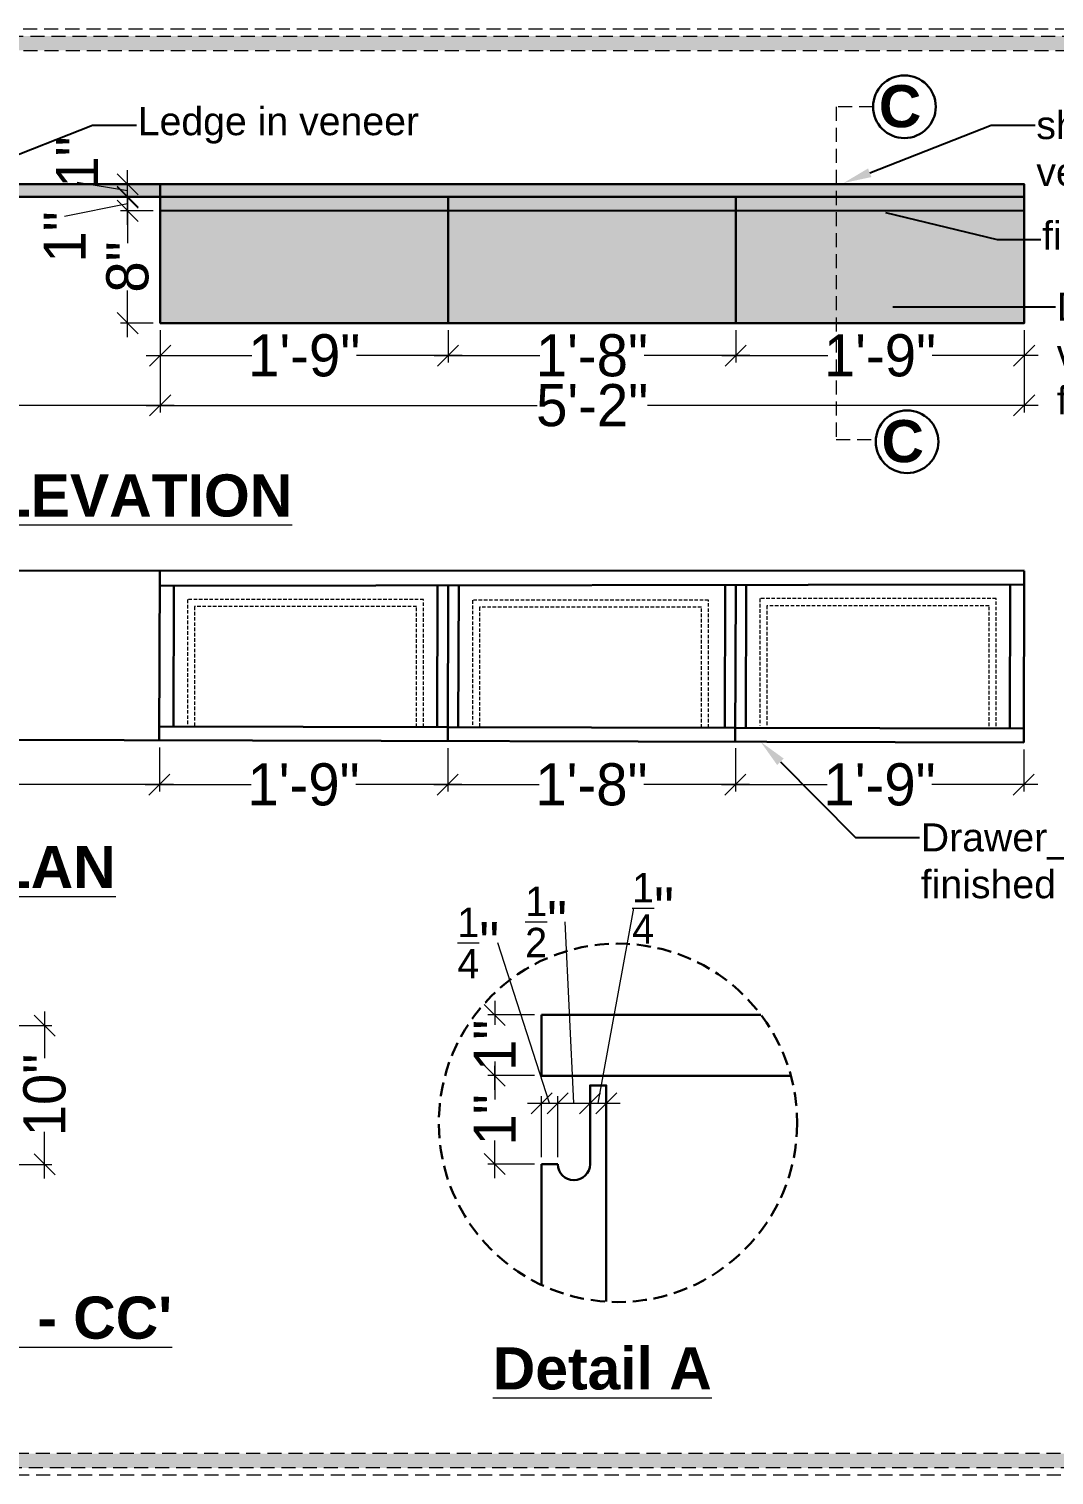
# Model space of a CAD drawing. Header units: millimetres. Extents: x 35877 to 3066687, y -650199 to -40525.
# Drawn here: x 147371.4 to 147444.4, y -179485.1 to -179382.1 of the extents above; entities that cross this region are included whole.
import ezdxf
from ezdxf import colors
from ezdxf.entities.mleader import LeaderData, LeaderLine
from ezdxf.math import Vec2, Vec3

# ---------------------------------------------------------------- set-up
doc = ezdxf.new("R2010")
doc.units = ezdxf.units.MM
doc.header["$MEASUREMENT"] = 0
doc.header["$PDMODE"] = 35
for name, pattern in [('DASHED', [0.75, 0.5, -0.25]), ('DASHED2', [0.375, 0.25, -0.125]), ('DASHEDX2', [1.5, 1, -0.5])]:
    doc.linetypes.add(name, pattern=pattern)
doc.layers.get('Defpoints').update_dxf_attribs({"color": 220})
for name, color, linetype, lineweight in [('DIM.', 250, 'Continuous', 13), ('dim05', 1, 'Continuous', 13), ('Dimension', 10, 'DASHEDX2', 20), ('FALSE CEILING', 6, 'Continuous', 30), ('FURNITURE', 32, 'Continuous', 9), ('furniture dimensions', 1, 'DASHED', 0), ('FURNITURE-1', 252, 'Continuous', 13), ('interior hatch', 253, 'Continuous', 5), ('wall', 7, 'Continuous', 30), ('XX~SLAB ( BEAM )~ ( DIM )', 7, 'Continuous', 9)]:
    doc.layers.add(name, color=color, linetype=linetype, lineweight=lineweight)
doc.styles.add('century g', font='GOTHIC.TTF')
doc.styles.get("Standard").update_dxf_attribs({"font": 'arial.ttf', "height": 6})
doc.dimstyles.new('Archana', dxfattribs={"dimtxt": 2, "dimasz": 0.75, "dimexe": 0.5, "dimexo": 0.5, "dimgap": 0, "dimtad": 0, "dimzin": 0, "dimdsep": 46, "dimlunit": 4, "dimtxsty": 'century g', "dimblk": 'OBLIQUE', "dimcen": 0, "dimdle": 1, "dimclrd": 256, "dimclre": 256, "dimclrt": 256, "dimadec": 0, "dimazin": 0, "dimtfac": 1, "dimtofl": 0, "dimtmove": 1, "dimatfit": 3, "dimfxl": 1, "dimfxlon": 1, "dimtolj": 1, "dimtzin": 0, "dimlwd": -1, "dimlwe": -1, "dimarcsym": 0})

# ---------------------------------------------------------------- blocks, each defined once
blk = doc.blocks.new('_Oblique')
at = {"layer": 'wall', "color": 0, "lineweight": -2}
blk.add_line((-0.5, -0.5), (0.5, 0.5), dxfattribs=at)
blk = doc.blocks.new('*D322')
at = {"layer": 'Defpoints', "color": 0, "linetype": 'Continuous', "lineweight": 0, "transparency": 16777216}
for p in [(147369.34, -179453.08), (147372.54, -179453.08), (147369.34, -179462.97)]:
    blk.add_point(p, dxfattribs=at)
at = {"layer": 'furniture dimensions', "color": 5, "linetype": 'Continuous', "transparency": 16777216}
for p, q in [((147372.54, -179452.08), (147372.54, -179455.41)), ((147369.84, -179453.08), (147373.04, -179453.08)), ((147372.54, -179463.97), (147372.54, -179460.64))]:
    blk.add_line(p, q, dxfattribs=at)
at = {"layer": 'furniture dimensions', "color": 5, "linetype": 'ByBlock', "transparency": 16777216}
blk.add_line((147369.84, -179462.97), (147373.04, -179462.97), dxfattribs=at)
at = {"layer": 'furniture dimensions', "color": 5, "linetype": 'Continuous', "transparency": 16777216, "xscale": 1.5, "yscale": 1.5, "zscale": 1.5}
for p, rotation in [((147372.54, -179453.08), 90), ((147372.54, -179462.97), 270)]:
    blk.add_blockref('_Oblique', p, dxfattribs=dict(at, rotation=rotation))
at = {"layer": 'furniture dimensions', "linetype": 'Continuous', "lineweight": 0, "transparency": 16777216, "insert": (147372.54, -179458.03), "char_height": 3, "attachment_point": 5, "rotation": 90, "style": 'century g'}
blk.add_mtext('\\A1;10"', dxfattribs=at)
blk = doc.blocks.new('*D324')
at = {"layer": 'Defpoints', "color": 0, "linetype": 'Continuous', "lineweight": 0, "transparency": 16777216}
for p in [(147380.77, -179403.05), (147442.31, -179403.05), (147442.31, -179408.91)]:
    blk.add_point(p, dxfattribs=at)
at = {"layer": 'furniture dimensions', "color": 5, "linetype": 'ByBlock', "transparency": 16777216}
blk.add_line((147380.77, -179404.91), (147380.77, -179409.41), dxfattribs=at)
at = {"layer": 'furniture dimensions', "color": 5, "linetype": 'Continuous', "transparency": 16777216}
for p, q in [((147442.31, -179404.91), (147442.31, -179409.41)), ((147379.77, -179408.91), (147407.61, -179408.91)), ((147443.31, -179408.91), (147415.47, -179408.91))]:
    blk.add_line(p, q, dxfattribs=at)
at = {"layer": 'furniture dimensions', "color": 5, "linetype": 'Continuous', "transparency": 16777216, "xscale": 1.5, "yscale": 1.5, "zscale": 1.5, "rotation": 180}
blk.add_blockref('_Oblique', (147380.77, -179408.91), dxfattribs=at)
at = {"layer": 'furniture dimensions', "color": 5, "linetype": 'Continuous', "transparency": 16777216, "xscale": 1.5, "yscale": 1.5, "zscale": 1.5}
blk.add_blockref('_Oblique', (147442.31, -179408.91), dxfattribs=at)
at = {"layer": 'furniture dimensions', "linetype": 'Continuous', "lineweight": 0, "transparency": 16777216, "insert": (147411.54, -179408.91), "char_height": 3, "attachment_point": 5, "style": 'century g'}
blk.add_mtext('\\A1;5\'-2"', dxfattribs=at)
blk = doc.blocks.new('*D325')
at = {"layer": 'Defpoints', "color": 0, "linetype": 'Continuous', "lineweight": 0, "transparency": 16777216}
for p in [(147347.77, -179394.05), (147380.77, -179403.05), (147347.77, -179408.91)]:
    blk.add_point(p, dxfattribs=at)
at = {"layer": 'furniture dimensions', "color": 5, "linetype": 'Continuous', "transparency": 16777216}
for p, q in [((147347.77, -179404.91), (147347.77, -179409.41)), ((147346.77, -179408.91), (147360.31, -179408.91)), ((147381.77, -179408.91), (147368.22, -179408.91))]:
    blk.add_line(p, q, dxfattribs=at)
at = {"layer": 'furniture dimensions', "color": 5, "linetype": 'ByBlock', "transparency": 16777216}
blk.add_line((147380.77, -179404.91), (147380.77, -179409.41), dxfattribs=at)
at = {"layer": 'furniture dimensions', "color": 5, "linetype": 'Continuous', "transparency": 16777216, "xscale": 1.5, "yscale": 1.5, "zscale": 1.5, "rotation": 180}
blk.add_blockref('_Oblique', (147347.77, -179408.91), dxfattribs=at)
at = {"layer": 'furniture dimensions', "color": 5, "linetype": 'Continuous', "transparency": 16777216, "xscale": 1.5, "yscale": 1.5, "zscale": 1.5}
blk.add_blockref('_Oblique', (147380.77, -179408.91), dxfattribs=at)
at = {"layer": 'furniture dimensions', "linetype": 'Continuous', "lineweight": 0, "transparency": 16777216, "insert": (147364.27, -179408.91), "char_height": 3, "attachment_point": 5, "style": 'century g'}
blk.add_mtext('\\A1;2\'-9"', dxfattribs=at)
blk = doc.blocks.new('*D357')
at = {"layer": 'Defpoints', "color": 0, "linetype": 'Continuous', "lineweight": 0, "transparency": 16777216}
for p in [(147347.73, -179432.69), (147380.71, -179432.77), (147380.71, -179435.92)]:
    blk.add_point(p, dxfattribs=at)
at = {"layer": 'furniture dimensions', "color": 5, "linetype": 'ByBlock', "transparency": 16777216}
blk.add_line((147347.73, -179433.19), (147347.73, -179436.42), dxfattribs=at)
at = {"layer": 'furniture dimensions', "color": 5, "linetype": 'Continuous', "transparency": 16777216}
for p, q in [((147380.71, -179433.27), (147380.71, -179436.42)), ((147346.73, -179435.92), (147360.26, -179435.92)), ((147381.71, -179435.92), (147368.17, -179435.92))]:
    blk.add_line(p, q, dxfattribs=at)
at = {"layer": 'furniture dimensions', "color": 5, "linetype": 'Continuous', "transparency": 16777216, "xscale": 1.5, "yscale": 1.5, "zscale": 1.5, "rotation": 180}
blk.add_blockref('_Oblique', (147347.73, -179435.92), dxfattribs=at)
at = {"layer": 'furniture dimensions', "color": 5, "linetype": 'Continuous', "transparency": 16777216, "xscale": 1.5, "yscale": 1.5, "zscale": 1.5}
blk.add_blockref('_Oblique', (147380.71, -179435.92), dxfattribs=at)
at = {"layer": 'furniture dimensions', "linetype": 'Continuous', "lineweight": 0, "transparency": 16777216, "insert": (147364.22, -179435.92), "char_height": 3, "attachment_point": 5, "style": 'century g'}
blk.add_mtext('\\A1;2\'-9"', dxfattribs=at)
blk = doc.blocks.new('*D358')
at = {"layer": 'Defpoints', "color": 0, "linetype": 'Continuous', "lineweight": 0, "transparency": 16777216}
for p in [(147380.71, -179432.77), (147401.25, -179432.82), (147401.25, -179435.92)]:
    blk.add_point(p, dxfattribs=at)
at = {"layer": 'furniture dimensions', "color": 5, "linetype": 'ByBlock', "transparency": 16777216}
blk.add_line((147380.71, -179433.27), (147380.71, -179436.42), dxfattribs=at)
at = {"layer": 'furniture dimensions', "color": 5, "linetype": 'Continuous', "transparency": 16777216}
for p, q in [((147401.25, -179433.32), (147401.25, -179436.42)), ((147379.71, -179435.92), (147387.26, -179435.92)), ((147402.25, -179435.92), (147394.7, -179435.92))]:
    blk.add_line(p, q, dxfattribs=at)
at = {"layer": 'furniture dimensions', "color": 5, "linetype": 'Continuous', "transparency": 16777216, "xscale": 1.5, "yscale": 1.5, "zscale": 1.5, "rotation": 180}
blk.add_blockref('_Oblique', (147380.71, -179435.92), dxfattribs=at)
at = {"layer": 'furniture dimensions', "color": 5, "linetype": 'Continuous', "transparency": 16777216, "xscale": 1.5, "yscale": 1.5, "zscale": 1.5}
blk.add_blockref('_Oblique', (147401.25, -179435.92), dxfattribs=at)
at = {"layer": 'furniture dimensions', "linetype": 'Continuous', "lineweight": 0, "transparency": 16777216, "insert": (147390.98, -179435.92), "char_height": 3, "attachment_point": 5, "style": 'century g'}
blk.add_mtext('\\A1;1\'-9"', dxfattribs=at)
blk = doc.blocks.new('*D414')
at = {"layer": 'Defpoints', "color": 0, "linetype": 'Continuous', "lineweight": 0, "transparency": 16777216}
for p in [(147409.09, -179458.62), (147407.94, -179462.95), (147409.09, -179462.95)]:
    blk.add_point(p, dxfattribs=at)
at = {"layer": 'furniture dimensions', "color": 5, "linetype": 'Continuous', "transparency": 16777216}
for p, q in [((147408.51, -179458.62), (147404.81, -179447.2)), ((147406.94, -179458.62), (147410.09, -179458.62)), ((147409.09, -179462.45), (147409.09, -179458.12))]:
    blk.add_line(p, q, dxfattribs=at)
at = {"layer": 'furniture dimensions', "color": 5, "linetype": 'ByBlock', "transparency": 16777216}
blk.add_line((147407.94, -179462.45), (147407.94, -179458.12), dxfattribs=at)
at = {"layer": 'furniture dimensions', "color": 5, "linetype": 'Continuous', "transparency": 16777216, "xscale": 1.5, "yscale": 1.5, "zscale": 1.5, "rotation": 180}
blk.add_blockref('_Oblique', (147407.94, -179458.62), dxfattribs=at)
at = {"layer": 'furniture dimensions', "color": 5, "linetype": 'Continuous', "transparency": 16777216, "xscale": 1.5, "yscale": 1.5, "zscale": 1.5}
blk.add_blockref('_Oblique', (147409.09, -179458.62), dxfattribs=at)
at = {"layer": 'furniture dimensions', "linetype": 'Continuous', "lineweight": 0, "transparency": 16777216, "insert": (147403.43, -179447.2), "char_height": 3, "attachment_point": 5, "style": 'century g'}
blk.add_mtext('\\A1;{\\H0.7x;\\S1/4;}"', dxfattribs=at)
blk = doc.blocks.new('*D415')
at = {"layer": 'Defpoints', "color": 0, "linetype": 'Continuous', "lineweight": 0, "transparency": 16777216}
for p in [(147411.39, -179458.62), (147409.09, -179462.95), (147411.39, -179462.95)]:
    blk.add_point(p, dxfattribs=at)
at = {"layer": 'furniture dimensions', "color": 5, "linetype": 'Continuous', "transparency": 16777216}
for p, q in [((147410.24, -179458.62), (147409.62, -179445.7)), ((147408.09, -179458.62), (147412.39, -179458.62)), ((147411.39, -179462.45), (147411.39, -179458.12))]:
    blk.add_line(p, q, dxfattribs=at)
at = {"layer": 'furniture dimensions', "color": 5, "linetype": 'ByBlock', "transparency": 16777216}
blk.add_line((147409.09, -179462.45), (147409.09, -179458.12), dxfattribs=at)
at = {"layer": 'furniture dimensions', "color": 5, "linetype": 'Continuous', "transparency": 16777216, "xscale": 1.5, "yscale": 1.5, "zscale": 1.5, "rotation": 180}
blk.add_blockref('_Oblique', (147409.09, -179458.62), dxfattribs=at)
at = {"layer": 'furniture dimensions', "color": 5, "linetype": 'Continuous', "transparency": 16777216, "xscale": 1.5, "yscale": 1.5, "zscale": 1.5}
blk.add_blockref('_Oblique', (147411.39, -179458.62), dxfattribs=at)
at = {"layer": 'furniture dimensions', "linetype": 'Continuous', "lineweight": 0, "transparency": 16777216, "insert": (147408.26, -179445.7), "char_height": 3, "attachment_point": 5, "style": 'century g'}
blk.add_mtext('\\A1;{\\H0.7x;\\S1/2;}"', dxfattribs=at)
blk = doc.blocks.new('*D416')
at = {"layer": 'Defpoints', "color": 0, "linetype": 'Continuous', "lineweight": 0, "transparency": 16777216}
for p in [(147411.39, -179457.34), (147412.54, -179457.34), (147412.54, -179458.62)]:
    blk.add_point(p, dxfattribs=at)
at = {"layer": 'furniture dimensions', "color": 5, "linetype": 'Continuous', "transparency": 16777216}
for p, q in [((147411.96, -179458.62), (147414.5, -179444.73)), ((147412.54, -179457.84), (147412.54, -179459.12)), ((147410.39, -179458.62), (147413.54, -179458.62))]:
    blk.add_line(p, q, dxfattribs=at)
at = {"layer": 'furniture dimensions', "color": 5, "linetype": 'ByBlock', "transparency": 16777216}
blk.add_line((147411.39, -179457.84), (147411.39, -179459.12), dxfattribs=at)
at = {"layer": 'furniture dimensions', "color": 5, "linetype": 'Continuous', "transparency": 16777216, "xscale": 1.5, "yscale": 1.5, "zscale": 1.5, "rotation": 180}
blk.add_blockref('_Oblique', (147411.39, -179458.62), dxfattribs=at)
at = {"layer": 'furniture dimensions', "color": 5, "linetype": 'Continuous', "transparency": 16777216, "xscale": 1.5, "yscale": 1.5, "zscale": 1.5}
blk.add_blockref('_Oblique', (147412.54, -179458.62), dxfattribs=at)
at = {"layer": 'furniture dimensions', "linetype": 'Continuous', "lineweight": 0, "transparency": 16777216, "insert": (147415.88, -179444.73), "char_height": 3, "attachment_point": 5, "style": 'century g'}
blk.add_mtext('\\A1;{\\H0.7x;\\S1/4;}"', dxfattribs=at)
blk = doc.blocks.new('*D417')
at = {"layer": 'Defpoints', "color": 0, "linetype": 'Continuous', "lineweight": 0, "transparency": 16777216}
for p in [(147407.94, -179456.65), (147404.6, -179462.95), (147407.94, -179462.95)]:
    blk.add_point(p, dxfattribs=at)
at = {"layer": 'furniture dimensions', "color": 5, "linetype": 'Continuous', "transparency": 16777216}
for p, q in [((147404.6, -179455.65), (147404.6, -179458.34)), ((147404.6, -179463.95), (147404.6, -179461.26)), ((147407.44, -179462.95), (147404.1, -179462.95))]:
    blk.add_line(p, q, dxfattribs=at)
at = {"layer": 'furniture dimensions', "color": 5, "linetype": 'ByBlock', "transparency": 16777216}
blk.add_line((147407.44, -179456.65), (147404.1, -179456.65), dxfattribs=at)
at = {"layer": 'furniture dimensions', "color": 5, "linetype": 'Continuous', "transparency": 16777216, "xscale": 1.5, "yscale": 1.5, "zscale": 1.5}
for p, rotation in [((147404.6, -179456.65), 90), ((147404.6, -179462.95), 270)]:
    blk.add_blockref('_Oblique', p, dxfattribs=dict(at, rotation=rotation))
at = {"layer": 'furniture dimensions', "linetype": 'Continuous', "lineweight": 0, "transparency": 16777216, "insert": (147404.6, -179459.8), "char_height": 3, "attachment_point": 5, "rotation": 90, "style": 'century g'}
blk.add_mtext('\\A1;1"', dxfattribs=at)
blk = doc.blocks.new('*D418')
at = {"layer": 'Defpoints', "color": 0, "linetype": 'Continuous', "lineweight": 0, "transparency": 16777216}
for p in [(147407.94, -179452.32), (147404.6, -179456.65), (147407.94, -179456.65)]:
    blk.add_point(p, dxfattribs=at)
at = {"layer": 'furniture dimensions', "color": 5, "linetype": 'Continuous', "transparency": 16777216}
for p, q in [((147404.6, -179451.32), (147404.6, -179453.03)), ((147407.44, -179456.65), (147404.1, -179456.65)), ((147404.6, -179457.65), (147404.6, -179455.94))]:
    blk.add_line(p, q, dxfattribs=at)
at = {"layer": 'furniture dimensions', "color": 5, "linetype": 'ByBlock', "transparency": 16777216}
blk.add_line((147407.44, -179452.32), (147404.1, -179452.32), dxfattribs=at)
at = {"layer": 'furniture dimensions', "color": 5, "linetype": 'Continuous', "transparency": 16777216, "xscale": 1.5, "yscale": 1.5, "zscale": 1.5}
for p, rotation in [((147404.6, -179452.32), 90), ((147404.6, -179456.65), 270)]:
    blk.add_blockref('_Oblique', p, dxfattribs=dict(at, rotation=rotation))
at = {"layer": 'furniture dimensions', "linetype": 'Continuous', "lineweight": 0, "transparency": 16777216, "insert": (147404.6, -179454.49), "char_height": 3, "attachment_point": 5, "rotation": 90, "style": 'century g'}
blk.add_mtext('\\A1;1"', dxfattribs=at)
blk = doc.blocks.new('*D419')
at = {"layer": 'Defpoints', "color": 0, "linetype": 'Continuous', "lineweight": 0, "transparency": 16777216}
for p in [(147401.25, -179432.82), (147421.74, -179432.82), (147421.74, -179435.92)]:
    blk.add_point(p, dxfattribs=at)
at = {"layer": 'furniture dimensions', "color": 5, "linetype": 'ByBlock', "transparency": 16777216}
blk.add_line((147401.25, -179433.32), (147401.25, -179436.42), dxfattribs=at)
at = {"layer": 'furniture dimensions', "color": 5, "linetype": 'Continuous', "transparency": 16777216}
for p, q in [((147421.74, -179433.32), (147421.74, -179436.42)), ((147400.25, -179435.92), (147407.77, -179435.92)), ((147422.74, -179435.92), (147415.22, -179435.92))]:
    blk.add_line(p, q, dxfattribs=at)
at = {"layer": 'furniture dimensions', "color": 5, "linetype": 'Continuous', "transparency": 16777216, "xscale": 1.5, "yscale": 1.5, "zscale": 1.5, "rotation": 180}
blk.add_blockref('_Oblique', (147401.25, -179435.92), dxfattribs=at)
at = {"layer": 'furniture dimensions', "color": 5, "linetype": 'Continuous', "transparency": 16777216, "xscale": 1.5, "yscale": 1.5, "zscale": 1.5}
blk.add_blockref('_Oblique', (147421.74, -179435.92), dxfattribs=at)
at = {"layer": 'furniture dimensions', "linetype": 'Continuous', "lineweight": 0, "transparency": 16777216, "insert": (147411.49, -179435.92), "char_height": 3, "attachment_point": 5, "style": 'century g'}
blk.add_mtext('\\A1;1\'-8"', dxfattribs=at)
blk = doc.blocks.new('*D420')
at = {"layer": 'Defpoints', "color": 0, "linetype": 'Continuous', "lineweight": 0, "transparency": 16777216}
for p in [(147421.74, -179432.87), (147442.28, -179432.92), (147442.28, -179435.92)]:
    blk.add_point(p, dxfattribs=at)
at = {"layer": 'furniture dimensions', "color": 5, "linetype": 'ByBlock', "transparency": 16777216}
blk.add_line((147421.74, -179433.37), (147421.74, -179436.42), dxfattribs=at)
at = {"layer": 'furniture dimensions', "color": 5, "linetype": 'Continuous', "transparency": 16777216}
for p, q in [((147442.28, -179433.42), (147442.28, -179436.42)), ((147420.74, -179435.92), (147428.28, -179435.92)), ((147443.28, -179435.92), (147435.73, -179435.92))]:
    blk.add_line(p, q, dxfattribs=at)
at = {"layer": 'furniture dimensions', "color": 5, "linetype": 'Continuous', "transparency": 16777216, "xscale": 1.5, "yscale": 1.5, "zscale": 1.5, "rotation": 180}
blk.add_blockref('_Oblique', (147421.74, -179435.92), dxfattribs=at)
at = {"layer": 'furniture dimensions', "color": 5, "linetype": 'Continuous', "transparency": 16777216, "xscale": 1.5, "yscale": 1.5, "zscale": 1.5}
blk.add_blockref('_Oblique', (147442.28, -179435.92), dxfattribs=at)
at = {"layer": 'furniture dimensions', "linetype": 'Continuous', "lineweight": 0, "transparency": 16777216, "insert": (147432.01, -179435.92), "char_height": 3, "attachment_point": 5, "style": 'century g'}
blk.add_mtext('\\A1;1\'-9"', dxfattribs=at)
blk = doc.blocks.new('*D421')
at = {"layer": 'Defpoints', "color": 0, "linetype": 'Continuous', "lineweight": 0, "transparency": 16777216}
for p in [(147380.77, -179394.1), (147344.95, -179403.05), (147380.77, -179403.05)]:
    blk.add_point(p, dxfattribs=at)
at = {"layer": 'furniture dimensions', "color": 5, "linetype": 'Continuous', "transparency": 16777216}
for p, q in [((147344.95, -179393.1), (147344.95, -179396.92)), ((147344.95, -179404.05), (147344.95, -179400.23)), ((147348.95, -179403.05), (147344.45, -179403.05))]:
    blk.add_line(p, q, dxfattribs=at)
at = {"layer": 'furniture dimensions', "color": 5, "linetype": 'ByBlock', "transparency": 16777216}
blk.add_line((147348.95, -179394.1), (147344.45, -179394.1), dxfattribs=at)
at = {"layer": 'furniture dimensions', "color": 5, "linetype": 'Continuous', "transparency": 16777216, "xscale": 1.5, "yscale": 1.5, "zscale": 1.5}
for p, rotation in [((147344.95, -179394.1), 90), ((147344.95, -179403.05), 270)]:
    blk.add_blockref('_Oblique', p, dxfattribs=dict(at, rotation=rotation))
at = {"layer": 'furniture dimensions', "linetype": 'Continuous', "lineweight": 0, "transparency": 16777216, "insert": (147344.95, -179398.58), "char_height": 3, "attachment_point": 5, "rotation": 90, "style": 'century g'}
blk.add_mtext('\\A1;9"', dxfattribs=at)
blk = doc.blocks.new('*D422')
at = {"layer": 'Defpoints', "color": 0, "linetype": 'Continuous', "lineweight": 0, "transparency": 16777216}
for p in [(147380.77, -179403.05), (147401.28, -179403.05), (147401.28, -179405.36)]:
    blk.add_point(p, dxfattribs=at)
at = {"layer": 'furniture dimensions', "color": 5, "linetype": 'ByBlock', "transparency": 16777216}
blk.add_line((147380.77, -179403.55), (147380.77, -179405.86), dxfattribs=at)
at = {"layer": 'furniture dimensions', "color": 5, "linetype": 'Continuous', "transparency": 16777216}
for p, q in [((147401.28, -179403.55), (147401.28, -179405.86)), ((147379.77, -179405.36), (147387.3, -179405.36)), ((147402.28, -179405.36), (147394.75, -179405.36))]:
    blk.add_line(p, q, dxfattribs=at)
at = {"layer": 'furniture dimensions', "color": 5, "linetype": 'Continuous', "transparency": 16777216, "xscale": 1.5, "yscale": 1.5, "zscale": 1.5, "rotation": 180}
blk.add_blockref('_Oblique', (147380.77, -179405.36), dxfattribs=at)
at = {"layer": 'furniture dimensions', "color": 5, "linetype": 'Continuous', "transparency": 16777216, "xscale": 1.5, "yscale": 1.5, "zscale": 1.5}
blk.add_blockref('_Oblique', (147401.28, -179405.36), dxfattribs=at)
at = {"layer": 'furniture dimensions', "linetype": 'Continuous', "lineweight": 0, "transparency": 16777216, "insert": (147391.03, -179405.36), "char_height": 3, "attachment_point": 5, "style": 'century g'}
blk.add_mtext('\\A1;1\'-9"', dxfattribs=at)
blk = doc.blocks.new('*D423')
at = {"layer": 'Defpoints', "color": 0, "linetype": 'Continuous', "lineweight": 0, "transparency": 16777216}
for p in [(147401.28, -179403.05), (147421.77, -179403.05), (147421.77, -179405.36)]:
    blk.add_point(p, dxfattribs=at)
at = {"layer": 'furniture dimensions', "color": 5, "linetype": 'ByBlock', "transparency": 16777216}
blk.add_line((147401.28, -179403.55), (147401.28, -179405.86), dxfattribs=at)
at = {"layer": 'furniture dimensions', "color": 5, "linetype": 'Continuous', "transparency": 16777216}
for p, q in [((147421.77, -179403.55), (147421.77, -179405.86)), ((147400.28, -179405.36), (147407.8, -179405.36)), ((147422.77, -179405.36), (147415.25, -179405.36))]:
    blk.add_line(p, q, dxfattribs=at)
at = {"layer": 'furniture dimensions', "color": 5, "linetype": 'Continuous', "transparency": 16777216, "xscale": 1.5, "yscale": 1.5, "zscale": 1.5, "rotation": 180}
blk.add_blockref('_Oblique', (147401.28, -179405.36), dxfattribs=at)
at = {"layer": 'furniture dimensions', "color": 5, "linetype": 'Continuous', "transparency": 16777216, "xscale": 1.5, "yscale": 1.5, "zscale": 1.5}
blk.add_blockref('_Oblique', (147421.77, -179405.36), dxfattribs=at)
at = {"layer": 'furniture dimensions', "linetype": 'Continuous', "lineweight": 0, "transparency": 16777216, "insert": (147411.52, -179405.36), "char_height": 3, "attachment_point": 5, "style": 'century g'}
blk.add_mtext('\\A1;1\'-8"', dxfattribs=at)
blk = doc.blocks.new('*D424')
at = {"layer": 'Defpoints', "color": 0, "linetype": 'Continuous', "lineweight": 0, "transparency": 16777216}
for p in [(147421.77, -179403.05), (147442.31, -179403.05), (147442.31, -179405.36)]:
    blk.add_point(p, dxfattribs=at)
at = {"layer": 'furniture dimensions', "color": 5, "linetype": 'ByBlock', "transparency": 16777216}
blk.add_line((147421.77, -179403.55), (147421.77, -179405.86), dxfattribs=at)
at = {"layer": 'furniture dimensions', "color": 5, "linetype": 'Continuous', "transparency": 16777216}
for p, q in [((147442.31, -179403.55), (147442.31, -179405.86)), ((147420.77, -179405.36), (147428.32, -179405.36)), ((147443.31, -179405.36), (147435.76, -179405.36))]:
    blk.add_line(p, q, dxfattribs=at)
at = {"layer": 'furniture dimensions', "color": 5, "linetype": 'Continuous', "transparency": 16777216, "xscale": 1.5, "yscale": 1.5, "zscale": 1.5, "rotation": 180}
blk.add_blockref('_Oblique', (147421.77, -179405.36), dxfattribs=at)
at = {"layer": 'furniture dimensions', "color": 5, "linetype": 'Continuous', "transparency": 16777216, "xscale": 1.5, "yscale": 1.5, "zscale": 1.5}
blk.add_blockref('_Oblique', (147442.31, -179405.36), dxfattribs=at)
at = {"layer": 'furniture dimensions', "linetype": 'Continuous', "lineweight": 0, "transparency": 16777216, "insert": (147432.04, -179405.36), "char_height": 3, "attachment_point": 5, "style": 'century g'}
blk.add_mtext('\\A1;1\'-9"', dxfattribs=at)
blk = doc.blocks.new('*D622')
at = {"layer": 'Defpoints', "color": 0, "linetype": 'Continuous', "lineweight": 0, "transparency": 16777216}
for p in [(147378.45, -179395.05), (147380.77, -179395.05), (147380.77, -179403.05)]:
    blk.add_point(p, dxfattribs=at)
at = {"layer": 'furniture dimensions', "color": 5, "linetype": 'Continuous', "transparency": 16777216}
for p, q in [((147380.27, -179395.05), (147377.95, -179395.05)), ((147378.45, -179394.05), (147378.45, -179397.36)), ((147378.45, -179404.05), (147378.45, -179400.73))]:
    blk.add_line(p, q, dxfattribs=at)
at = {"layer": 'furniture dimensions', "color": 5, "linetype": 'ByBlock', "transparency": 16777216}
blk.add_line((147380.27, -179403.05), (147377.95, -179403.05), dxfattribs=at)
at = {"layer": 'furniture dimensions', "color": 5, "linetype": 'Continuous', "transparency": 16777216, "xscale": 1.5, "yscale": 1.5, "zscale": 1.5}
for p, rotation in [((147378.45, -179395.05), 90), ((147378.45, -179403.05), 270)]:
    blk.add_blockref('_Oblique', p, dxfattribs=dict(at, rotation=rotation))
at = {"layer": 'furniture dimensions', "linetype": 'Continuous', "lineweight": 0, "transparency": 16777216, "insert": (147378.45, -179399.05), "char_height": 3, "attachment_point": 5, "rotation": 90, "style": 'century g'}
blk.add_mtext('\\A1;8"', dxfattribs=at)
blk = doc.blocks.new('*D623')
at = {"layer": 'Defpoints', "color": 0, "linetype": 'Continuous', "lineweight": 0, "transparency": 16777216}
for p in [(147378.45, -179394.05), (147380.77, -179394.05), (147380.77, -179395.05)]:
    blk.add_point(p, dxfattribs=at)
at = {"layer": 'furniture dimensions', "color": 5, "linetype": 'Continuous', "transparency": 16777216}
for p, q in [((147378.45, -179396.05), (147378.45, -179393.05)), ((147378.45, -179394.55), (147373.96, -179395.45)), ((147380.27, -179394.05), (147377.95, -179394.05))]:
    blk.add_line(p, q, dxfattribs=at)
at = {"layer": 'furniture dimensions', "color": 5, "linetype": 'ByBlock', "transparency": 16777216}
blk.add_line((147380.27, -179395.05), (147377.95, -179395.05), dxfattribs=at)
at = {"layer": 'furniture dimensions', "color": 5, "linetype": 'Continuous', "transparency": 16777216, "xscale": 1.5, "yscale": 1.5, "zscale": 1.5}
for p, rotation in [((147378.45, -179394.05), 90), ((147378.45, -179395.05), 270)]:
    blk.add_blockref('_Oblique', p, dxfattribs=dict(at, rotation=rotation))
at = {"layer": 'furniture dimensions', "linetype": 'Continuous', "lineweight": 0, "transparency": 16777216, "insert": (147373.96, -179396.91), "char_height": 3, "attachment_point": 5, "rotation": 90, "style": 'century g'}
blk.add_mtext('\\A1;1"', dxfattribs=at)
blk = doc.blocks.new('*D624')
at = {"layer": 'Defpoints', "color": 0, "linetype": 'Continuous', "lineweight": 0, "transparency": 16777216}
for p in [(147378.45, -179393.16), (147380.77, -179393.16), (147380.77, -179394.1)]:
    blk.add_point(p, dxfattribs=at)
at = {"layer": 'furniture dimensions', "color": 5, "linetype": 'Continuous', "transparency": 16777216}
for p, q in [((147378.45, -179395.1), (147378.45, -179392.16)), ((147378.45, -179393.63), (147374.85, -179393.03)), ((147380.27, -179393.16), (147377.95, -179393.16))]:
    blk.add_line(p, q, dxfattribs=at)
at = {"layer": 'furniture dimensions', "color": 5, "linetype": 'ByBlock', "transparency": 16777216}
blk.add_line((147380.27, -179394.1), (147377.95, -179394.1), dxfattribs=at)
at = {"layer": 'furniture dimensions', "color": 5, "linetype": 'Continuous', "transparency": 16777216, "xscale": 1.5, "yscale": 1.5, "zscale": 1.5}
for p, rotation in [((147378.45, -179393.16), 90), ((147378.45, -179394.1), 270)]:
    blk.add_blockref('_Oblique', p, dxfattribs=dict(at, rotation=rotation))
at = {"layer": 'furniture dimensions', "linetype": 'Continuous', "lineweight": 0, "transparency": 16777216, "insert": (147374.85, -179391.57), "char_height": 3, "attachment_point": 5, "rotation": 90, "style": 'century g'}
blk.add_mtext('\\A1;1"', dxfattribs=at)

msp = doc.modelspace()

# ---------------------------------------------------------------- hatches: boundary and pattern name
at = {"layer": 'Dimension', "true_color": 0xd39e00, "transparency": 33554687}
h = msp.add_hatch(color=42, dxfattribs=at)
h.paths.add_polyline_path([(147337.0213, -179382.6007), (147337.0213, -179484.5909), (147481.9194, -179484.5909), (147481.9194, -179382.6007)])
h.paths.add_polyline_path([(147338.0383, -179383.6176), (147480.9024, -179383.6176), (147480.9024, -179483.5739), (147338.0383, -179483.5739)], flags=16)
at = {"layer": 'interior hatch', "lineweight": 0, "true_color": 0xd9b996, "transparency": 33554687}
h = msp.add_hatch(color=31, dxfattribs=at)
h.dxf.hatch_style = 1
h.paths.add_polyline_path([(147442.3122, -179393.1573), (147347.7683, -179393.1573), (147347.7683, -179393.2402), (147347.7683, -179393.6026), (147347.7683, -179393.8161), (147347.7683, -179394.0479), (147442.3122, -179394.0479)])
at = {"layer": 'interior hatch', "lineweight": 30, "true_color": 0xd9b996, "transparency": 33554687}
h = msp.add_hatch(color=31, dxfattribs=at)
h.dxf.hatch_style = 1
h.paths.add_polyline_path([(147401.283, -179394.0479), (147380.7683, -179394.0479), (147380.7683, -179403.0479), (147401.283, -179403.0479)])
h.paths.add_polyline_path([(147442.3122, -179394.0479), (147421.7658, -179394.0479), (147421.7658, -179403.0479), (147442.3122, -179403.0479)])
h = msp.add_hatch(color=31, dxfattribs=at)
h.dxf.hatch_style = 1
h.paths.add_polyline_path([(147421.7658, -179394.0479), (147401.283, -179394.0479), (147401.283, -179403.0479), (147421.7658, -179403.0479)])

# ---------------------------------------------------------------- linework, layer by layer
at = {"layer": 'Dimension', "color": 42, "true_color": 0xd39e00, "transparency": 33554687, "elevation": 0.2376}
for points in [[(147336.5129, -179382.0922), (147482.4278, -179382.0922), (147482.4278, -179485.0993), (147336.5129, -179485.0993)], [(147337.0213, -179382.6007), (147481.9194, -179382.6007), (147481.9194, -179484.5909), (147337.0213, -179484.5909)], [(147338.0383, -179383.6176), (147480.9024, -179383.6176), (147480.9024, -179483.5739), (147338.0383, -179483.5739)]]:
    msp.add_lwpolyline(points, close=True, dxfattribs=at)
at = {"layer": 'FALSE CEILING', "color": 1, "linetype": 'DASHEDX2', "lineweight": 0, "transparency": 33554687}
msp.add_lwpolyline([(147431.5506, -179387.6365), (147428.9098, -179387.6365), (147428.9098, -179411.3304), (147431.7363, -179411.3304)], dxfattribs=at)
at = {"layer": 'FALSE CEILING', "color": 1, "linetype": 'DASHEDX2', "lineweight": 30, "transparency": 33554687}
msp.add_circle((147413.3792, -179460.0103), 12.7643, dxfattribs=at)
at = {"layer": 'FURNITURE', "lineweight": 30, "transparency": 33554687}
for p, q in [((147380.7683, -179393.1573), (147380.7683, -179395.0479)), ((147442.3122, -179393.1573), (147442.3122, -179403.0479)), ((147347.7683, -179394.0479), (147442.3122, -179394.0479)), ((147380.7683, -179394.0479), (147380.7683, -179403.0479)), ((147380.7683, -179394.0479), (147381.7683, -179394.0479)), ((147380.7683, -179403.0479), (147442.3122, -179403.0479)), ((147347.7658, -179420.6852), (147442.3072, -179420.6714)), ((147380.7376, -179420.6804), (147380.7063, -179432.7717)), ((147400.533, -179420.6755), (147400.533, -179420.6775)), ((147421.0158, -179420.6726), (147421.0158, -179420.6745)), ((147442.2755, -179432.9215), (147442.3071, -179420.6852)), ((147380.7347, -179421.7704), (147442.3073, -179421.6714)), ((147381.7348, -179421.7688), (147381.7088, -179431.771)), ((147400.5303, -179421.7386), (147400.5053, -179431.8177)), ((147401.2803, -179421.7374), (147401.2528, -179432.8196)), ((147402.0303, -179421.7362), (147402.0053, -179431.8214)), ((147421.0132, -179421.7056), (147420.988, -179431.8686)), ((147421.7632, -179421.7044), (147421.7355, -179432.8705)), ((147422.5132, -179421.7032), (147422.4879, -179431.8723)), ((147441.278, -179431.919), (147441.3046, -179421.673)), ((147380.7089, -179431.7685), (147442.2781, -179431.9215)), ((147347.7283, -179432.6866), (147442.2755, -179432.9215)), ((147407.9386, -179452.3158), (147423.5636, -179452.3158)), ((147407.9386, -179452.3158), (147407.9386, -179456.6544)), ((147407.9386, -179456.6544), (147425.6944, -179456.6544)), ((147412.537, -179457.3441), (147412.537, -179472.7467)), ((147407.9386, -179462.949), (147407.9386, -179471.557))]:
    msp.add_line(p, q, dxfattribs=at)
at = {"layer": 'FURNITURE', "lineweight": 25, "transparency": 33554687}
msp.add_line((147442.3122, -179395.0479), (147380.7683, -179395.0479), dxfattribs=at)
at = {"layer": 'FURNITURE', "color": 27, "linetype": 'DASHED2', "lineweight": 0, "true_color": 0x7d5120, "transparency": 33554687}
for p, q in [((147399.5303, -179422.7386), (147382.7089, -179422.7386)), ((147382.7089, -179422.7386), (147382.7089, -179431.7735)), ((147399.5303, -179431.8153), (147399.5303, -179422.7386)), ((147419.8257, -179422.789), (147403.0043, -179422.789)), ((147403.0043, -179422.789), (147403.0043, -179431.8239)), ((147419.8257, -179431.8657), (147419.8257, -179422.789)), ((147440.3088, -179422.673), (147423.4874, -179422.673)), ((147423.4874, -179422.673), (147423.4874, -179431.7079)), ((147440.3088, -179431.7497), (147440.3088, -179422.673)), ((147399.0303, -179423.2386), (147383.2089, -179423.2386)), ((147383.2089, -179423.2386), (147383.2089, -179431.7747)), ((147399.0303, -179431.814), (147399.0303, -179423.2386)), ((147419.3257, -179423.289), (147403.5043, -179423.289)), ((147403.5043, -179423.289), (147403.5043, -179431.8251)), ((147419.3257, -179431.8645), (147419.3257, -179423.289)), ((147439.8088, -179423.173), (147423.9874, -179423.173)), ((147423.9874, -179423.173), (147423.9874, -179431.7092)), ((147439.8088, -179431.7485), (147439.8088, -179423.173))]:
    msp.add_line(p, q, dxfattribs=at)
at = {"layer": 'FURNITURE', "lineweight": 30, "transparency": 33554687}
for points in [[(147347.7683, -179394.0479), (147442.3122, -179394.0479), (147442.3122, -179393.1573), (147347.7683, -179393.1573)], [(147380.7683, -179394.0479), (147401.283, -179394.0479), (147401.283, -179403.0479), (147380.7683, -179403.0479)], [(147401.283, -179403.0479), (147421.7658, -179403.0479), (147421.7658, -179394.0479), (147401.283, -179394.0479)], [(147421.7658, -179394.0479), (147442.3122, -179394.0479), (147442.3122, -179403.0479), (147421.7658, -179403.0479)]]:
    msp.add_lwpolyline(points, close=True, dxfattribs=at)
for points in [[(147411.3874, -179462.949), (147411.3874, -179457.3441), (147412.537, -179457.3441), (147412.537, -179464.0986)], [(147409.0882, -179462.949), (147407.9386, -179462.949)]]:
    msp.add_lwpolyline(points, dxfattribs=at)
msp.add_arc((147410.2378, -179462.949), 1.1496, 180, 0, dxfattribs=at)
at = {"layer": 'FURNITURE-1', "color": 1, "linetype": 'ByBlock', "lineweight": 30, "transparency": 33554687}
for centre in [(147433.7821, -179387.6365), (147433.9679, -179411.4944)]:
    msp.add_circle(centre, 2.2316, dxfattribs=at)
at = {"layer": 'XX~SLAB ( BEAM )~ ( DIM )', "color": 36, "lineweight": 30, "true_color": 0x6e4817, "transparency": 33554687}
msp.add_line((147411.3874, -179457.3441), (147412.537, -179457.3441), dxfattribs=at)

# ---------------------------------------------------------------- texts
at = {"layer": 'DIM.', "color": 1, "transparency": 33554687, "char_height": 3}
for s, width, gutter_width, insert, attachment_point in [('{\\fArial|b1|i0|c0|p34;C}', 81.875724, 1.1277, (147434.9833, -179386.0949), 3), ('{\\fArial|b1|i0|c0|p34;C}', 81.875724, 1.1277, (147435.1691, -179409.9528), 3), ('{\\fArial|b1|i0|c0|p34;\\LTV UNIT ELEVATION }', 111.558836, 1, (147348.7346, -179413.8231, 0.3069), 1), ('{\\fArial|b1|i0|c0|p34;\\LTV UNIT PLAN}', 111.558836, 1, (147348.7346, -179440.2851, 0.3069), 1), ("{\\fArial|b1|i0|c0|p34;\\LSECTION - CC'}", 111.558836, 1, (147352.2262, -179472.3869), 1)]:
    msp.add_mtext_dynamic_manual_height_columns(s, width=width, gutter_width=gutter_width, heights=[0], dxfattribs=dict(at, insert=insert, attachment_point=attachment_point))
at = {"layer": 'DIM.', "color": 1, "transparency": 33554687, "insert": (147404.4603, -179476.0014, -0.1188), "char_height": 3, "width": 111.558836, "attachment_point": 1}
msp.add_mtext('{\\fArial|b1|i0|c0|p34;\\LDetail A}', dxfattribs=at)

# ---------------------------------------------------------------- dimensions: what is measured, and where the dimension line sits
at = {"layer": 'furniture dimensions', "color": 5, "linetype": 'Continuous', "lineweight": 0}
for base, p1, p2, picture, middle in [((147378.4515, -179393.1573), (147380.7683, -179394.1026), (147380.7683, -179393.1573), '*D624', (147374.8485, -179393.03)), ((147378.4515, -179394.0479), (147380.7683, -179395.0479), (147380.7683, -179394.0479), '*D623', (147373.956, -179395.4492))]:
    dim = msp.add_linear_dim(base=base, p1=p1, p2=p2, angle=90, dimstyle='Archana', override={"dimtxt": 3, "dimasz": 1.5, "dimdec": 0, "dimclrd": 5, "dimclre": 5, "dimfxl": 4}, dxfattribs=at)
    dim.commit()
    dim.dimension.update_dxf_attribs({"geometry": picture, "text_midpoint": middle, "dimtype": 160})
for base, p1, p2, picture, middle in [((147344.9499, -179403.0479), (147380.7683, -179394.1026), (147380.7683, -179403.0479), '*D421', (147344.9499, -179398.5753)), ((147378.4515, -179395.0479), (147380.7683, -179403.0479), (147380.7683, -179395.0479), '*D622', (147378.4515, -179399.0479)), ((147372.5392, -179453.0835), (147369.338, -179462.9741), (147369.338, -179453.0835), '*D322', (147372.5392, -179458.0288))]:
    dim = msp.add_linear_dim(base=base, p1=p1, p2=p2, angle=90, dimstyle='Archana', override={"dimtxt": 3, "dimasz": 1.5, "dimdec": 0, "dimclrd": 5, "dimclre": 5, "dimfxl": 4}, dxfattribs=at)
    dim.commit()
    dim.dimension.update_dxf_attribs({"geometry": picture, "text_midpoint": middle})
for base, p1, p2, picture, middle in [((147347.7683, -179408.9116), (147380.7683, -179403.0479), (147347.7683, -179394.0479), '*D325', (147364.2683, -179408.9116)), ((147442.3122, -179408.9116), (147380.7683, -179403.0479), (147442.3122, -179403.0479), '*D324', (147411.5403, -179408.9116)), ((147401.283, -179405.3587), (147380.7683, -179403.0479), (147401.283, -179403.0479), '*D422', (147391.0256, -179405.3587)), ((147421.7658, -179405.3587), (147401.283, -179403.0479), (147421.7658, -179403.0479), '*D423', (147411.5244, -179405.3587)), ((147442.3122, -179405.3587), (147421.7658, -179403.0479), (147442.3122, -179403.0479), '*D424', (147432.039, -179405.3587)), ((147380.7063, -179435.9205), (147347.7283, -179432.6866), (147380.7063, -179432.7717), '*D357', (147364.2173, -179435.9205)), ((147401.2528, -179435.9205), (147380.7063, -179432.7685), (147401.2528, -179432.8196), '*D358', (147390.9796, -179435.9205)), ((147421.7355, -179435.9205), (147401.2528, -179432.8196), (147421.7355, -179432.8196), '*D419', (147411.4941, -179435.9205)), ((147442.2755, -179435.9205), (147421.7355, -179432.8705), (147442.2755, -179432.9215), '*D420', (147432.0055, -179435.9205))]:
    dim = msp.add_linear_dim(base=base, p1=p1, p2=p2, dimstyle='Archana', override={"dimtxt": 3, "dimasz": 1.5, "dimdec": 0, "dimclrd": 5, "dimclre": 5, "dimfxl": 4}, dxfattribs=at)
    dim.commit()
    dim.dimension.update_dxf_attribs({"geometry": picture, "text_midpoint": middle})
for base, p1, p2, text, picture, middle in [((147412.537, -179458.6152), (147411.3874, -179457.3441), (147412.537, -179457.3441), '{\\H0.7x;\\S1/4;}"', '*D416', (147414.5025, -179444.7344)), ((147411.3874, -179458.6152), (147409.0882, -179462.949), (147411.3874, -179462.949), '{\\H0.7x;\\S1/2;}"', '*D415', (147409.6163, -179445.6999)), ((147409.0882, -179458.6152), (147407.9386, -179462.949), (147409.0882, -179462.949), '{\\H0.7x;\\S1/4;}"', '*D414', (147404.8085, -179447.2036))]:
    dim = msp.add_linear_dim(base=base, p1=p1, p2=p2, text=text, dimstyle='Archana', override={"dimtxt": 3, "dimasz": 1.5, "dimdec": 0, "dimclrd": 5, "dimclre": 5, "dimfxl": 4}, dxfattribs=at)
    dim.commit()
    dim.dimension.update_dxf_attribs({"geometry": picture, "text_midpoint": middle, "dimtype": 160})
for base, p1, p2, picture, middle in [((147404.6014, -179456.6544), (147407.9386, -179452.3158), (147407.9386, -179456.6544), '*D418', (147404.6014, -179454.4851)), ((147404.6014, -179462.949), (147407.9386, -179456.6544), (147407.9386, -179462.949), '*D417', (147404.6014, -179459.8017))]:
    dim = msp.add_linear_dim(base=base, p1=p1, p2=p2, angle=90, text='1"', dimstyle='Archana', override={"dimtxt": 3, "dimasz": 1.5, "dimdec": 0, "dimclrd": 5, "dimclre": 5, "dimfxl": 4}, dxfattribs=at)
    dim.commit()
    dim.dimension.update_dxf_attribs({"geometry": picture, "text_midpoint": middle})

# ---------------------------------------------------------------- leaders
at = {"layer": 'dim05', "color": 1, "lineweight": 0, "transparency": 33554687}
ml = msp.add_multileader_mtext('Standard', dxfattribs=at)
ml.set_content('Ledge in veneer', color=1)
ml.set_leader_properties(color=5)
ml.build(insert=Vec2(0, 0))
ml.multileader.update_dxf_attribs({"text_right_attachment_type": 6, "dogleg_length": 0.36, "arrow_head_size": 2})
ctx = ml.context
ctx.base_point, ctx.char_height, ctx.arrow_head_size, ctx.landing_gap_size, ctx.plane_origin = Vec3(147379.0805, -179388.957), 2, 2, 0.09, Vec3(147364.0494, -179390.9059)
ctx.right_attachment = 6
notes = []
notes.append((ctx, [(0, (1, 1, 0), (147375.9488, -179388.957), (1, 0), 3.1317, [(0, [(147365.4406, -179393.0665)], 0, [])])]))
ctx.mtext.insert, ctx.mtext.width, ctx.mtext.flow_direction = Vec3(147379.1705, -179387.663), 23.76669, 5
ml = msp.add_multileader_mtext('Standard', dxfattribs=at)
ml.set_content('shelf in \\Pveneer', color=1)
ml.set_leader_properties(color=5)
ml.build(insert=Vec2(0, 0))
ml.multileader.update_dxf_attribs({"text_right_attachment_type": 6, "dogleg_length": 0.36, "arrow_head_size": 2})
ctx = ml.context
ctx.base_point, ctx.char_height, ctx.arrow_head_size, ctx.landing_gap_size, ctx.plane_origin = Vec3(147443.0859, -179388.957), 2, 2, 0.09, Vec3(147428.0549, -179390.9059)
ctx.right_attachment = 6
notes.append((ctx, [(0, (1, 1, 0), (147439.9543, -179388.957), (1, 0), 3.1317, [(0, [(147429.4461, -179393.0665)], 0, [])])]))
ctx.mtext.insert, ctx.mtext.width, ctx.mtext.flow_direction = Vec3(147443.1759, -179387.9406), 23.76669, 5
ml = msp.add_multileader_mtext('Standard', dxfattribs=at)
ml.set_content('finger groove', color=1)
ml.set_leader_properties(color=5)
ml.build(insert=Vec2(0, 0))
ml.multileader.update_dxf_attribs({"text_right_attachment_type": 6, "dogleg_length": 0.36, "arrow_head_size": 2})
ctx = ml.context
ctx.base_point, ctx.char_height, ctx.arrow_head_size, ctx.landing_gap_size, ctx.plane_origin = Vec3(147443.4953, -179397.1001), 2, 2, 0.09, Vec3(147428.9497, -179394.6946)
ctx.right_attachment = 6
notes.append((ctx, [(0, (1, 1, 0), (147440.3886, -179397.1001), (1, 0), 3.1067, [(0, [(147430.4934, -179394.6946)], 0, [])])]))
ctx.mtext.insert, ctx.mtext.width, ctx.mtext.flow_direction = Vec3(147443.5853, -179395.8061), 23.76669, 5
ml = msp.add_multileader_mtext('Standard', dxfattribs=at)
ml.set_content('Drawer_\\Pveneer finished', color=1)
ml.set_leader_properties(color=5)
ml.build(insert=Vec2(0, 0))
ml.multileader.update_dxf_attribs({"text_right_attachment_type": 6, "dogleg_length": 0.36, "arrow_head_size": 2})
ctx = ml.context
ctx.base_point, ctx.char_height, ctx.arrow_head_size, ctx.landing_gap_size, ctx.plane_origin = Vec3(147444.5396, -179401.8863), 2, 2, 0.09, Vec3(147429.408, -179401.8863)
ctx.right_attachment = 6
notes.append((ctx, [(0, (1, 1, 0), (147444.1796, -179401.8863), (1, 0), 0.36, [(0, [(147430.9517, -179401.8863)], 0, [])])]))
ctx.mtext.insert, ctx.mtext.width, ctx.mtext.flow_direction = Vec3(147444.6296, -179400.8699), 14.682128, 5
ml = msp.add_multileader_mtext('Standard', dxfattribs=at)
ml.set_content('Drawer_veneer finished', color=1)
ml.set_leader_properties(color=5)
ml.build(insert=Vec2(0, 0))
ml.multileader.update_dxf_attribs({"text_right_attachment_type": 6, "dogleg_length": 0.36, "arrow_head_size": 2})
ctx = ml.context
ctx.base_point, ctx.char_height, ctx.arrow_head_size, ctx.landing_gap_size, ctx.plane_origin = Vec3(147434.8575, -179439.6943), 2, 2, 0.09, Vec3(147427.16, -179439.6943)
ctx.right_attachment = 6
notes.append((ctx, [(0, (1, 1, 0), (147430.3078, -179439.6943), (1, 0), 4.5497, [(0, [(147423.5437, -179432.8749)], 0, [])])]))
ctx.mtext.insert, ctx.mtext.width, ctx.mtext.flow_direction = Vec3(147434.9475, -179438.6779), 14.682128, 5
for ctx, leaders in notes:
    for number, flags, end, landing, length, lines in leaders:
        leader = LeaderData()
        leader.index, (leader.has_last_leader_line, leader.has_dogleg_vector, leader.attachment_direction) = number, flags
        leader.last_leader_point, leader.dogleg_vector, leader.dogleg_length = Vec3(end), Vec3(landing), length
        for number, points, colour, breaks in lines:
            line = LeaderLine()
            line.index, line.vertices, line.color, line.breaks = number, Vec3.list(points), colors.encode_raw_color(colour), breaks
            leader.lines.append(line)
        ctx.leaders.append(leader)

doc.saveas('drawing.dxf')
